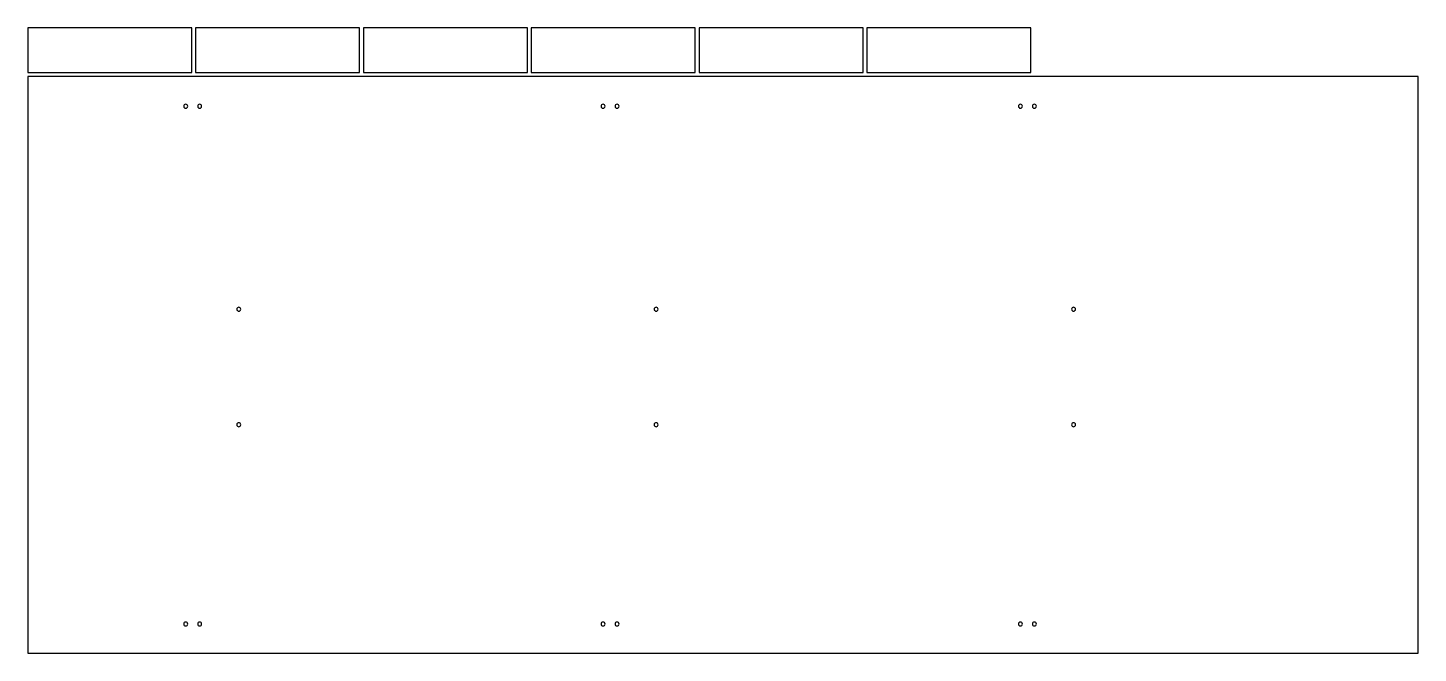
# Model space of a CAD drawing. Extents: x 0.1 to 93.4, y 0.1 to 42.1.
import ezdxf

# ---------------------------------------------------------------- set-up
doc = ezdxf.new("R2010")
doc.units = 0
doc.layers.get('0').update_dxf_attribs({"linetype": 'CONTINUOUS'})

msp = doc.modelspace()

# ---------------------------------------------------------------- linework, layer by layer
for points in [[(0.125, 42.101), (0.125, 39.101), (11.125, 39.101), (11.125, 42.101)], [(11.385, 42.101), (11.385, 39.101), (22.385, 39.101), (22.385, 42.101)], [(22.645, 42.101), (22.645, 39.101), (33.645, 39.101), (33.645, 42.101)], [(33.905, 42.101), (33.905, 39.101), (44.905, 39.101), (44.905, 42.101)], [(45.164, 42.101), (45.164, 39.101), (56.164, 39.101), (56.164, 42.101)], [(56.424, 42.101), (56.424, 39.101), (67.424, 39.101), (67.424, 42.101)], [(0.125, 38.835), (0.125, 0.125), (93.406, 0.125), (93.406, 38.835)]]:
    msp.add_lwpolyline(points, close=True)
for points in [[(10.852, 36.835, 0.414214), (10.719, 36.968, 0.414214), (10.586, 36.835, 0.414214), (10.719, 36.702, 0.414214)], [(11.789, 36.835, 0.414214), (11.656, 36.968, 0.414214), (11.523, 36.835, 0.414214), (11.656, 36.702, 0.414214)], [(38.852, 36.835, 0.414214), (38.719, 36.968, 0.414214), (38.586, 36.835, 0.414214), (38.719, 36.702, 0.414214)], [(39.789, 36.835, 0.414214), (39.656, 36.968, 0.414214), (39.523, 36.835, 0.414214), (39.656, 36.702, 0.414214)], [(66.852, 36.835, 0.414214), (66.719, 36.968, 0.414214), (66.586, 36.835, 0.414214), (66.719, 36.702, 0.414214)], [(67.789, 36.835, 0.414214), (67.656, 36.968, 0.414214), (67.523, 36.835, 0.414214), (67.656, 36.702, 0.414214)], [(14.414, 23.21, 0.414214), (14.281, 23.343, 0.414214), (14.148, 23.21, 0.414214), (14.281, 23.077, 0.414214)], [(42.414, 23.21, 0.414214), (42.281, 23.343, 0.414214), (42.148, 23.21, 0.414214), (42.281, 23.077, 0.414214)], [(70.414, 23.21, 0.414214), (70.281, 23.343, 0.414214), (70.148, 23.21, 0.414214), (70.281, 23.077, 0.414214)], [(14.414, 15.46, 0.414214), (14.281, 15.593, 0.414214), (14.148, 15.46, 0.414214), (14.281, 15.327, 0.414214)], [(42.414, 15.46, 0.414214), (42.281, 15.593, 0.414214), (42.148, 15.46, 0.414214), (42.281, 15.327, 0.414214)], [(70.414, 15.46, 0.414214), (70.281, 15.593, 0.414214), (70.148, 15.46, 0.414214), (70.281, 15.327, 0.414214)], [(10.852, 2.085, 0.414214), (10.719, 2.218, 0.414214), (10.586, 2.085, 0.414214), (10.719, 1.952, 0.414214)], [(11.789, 2.085, 0.414214), (11.656, 2.218, 0.414214), (11.523, 2.085, 0.414214), (11.656, 1.952, 0.414214)], [(38.852, 2.085, 0.414214), (38.719, 2.218, 0.414214), (38.586, 2.085, 0.414214), (38.719, 1.952, 0.414214)], [(39.789, 2.085, 0.414214), (39.656, 2.218, 0.414214), (39.523, 2.085, 0.414214), (39.656, 1.952, 0.414214)], [(66.852, 2.085, 0.414214), (66.719, 2.218, 0.414214), (66.586, 2.085, 0.414214), (66.719, 1.952, 0.414214)], [(67.789, 2.085, 0.414214), (67.656, 2.218, 0.414214), (67.523, 2.085, 0.414214), (67.656, 1.952, 0.414214)]]:
    msp.add_lwpolyline(points, format="xyb", close=True)

doc.saveas('drawing.dxf')
